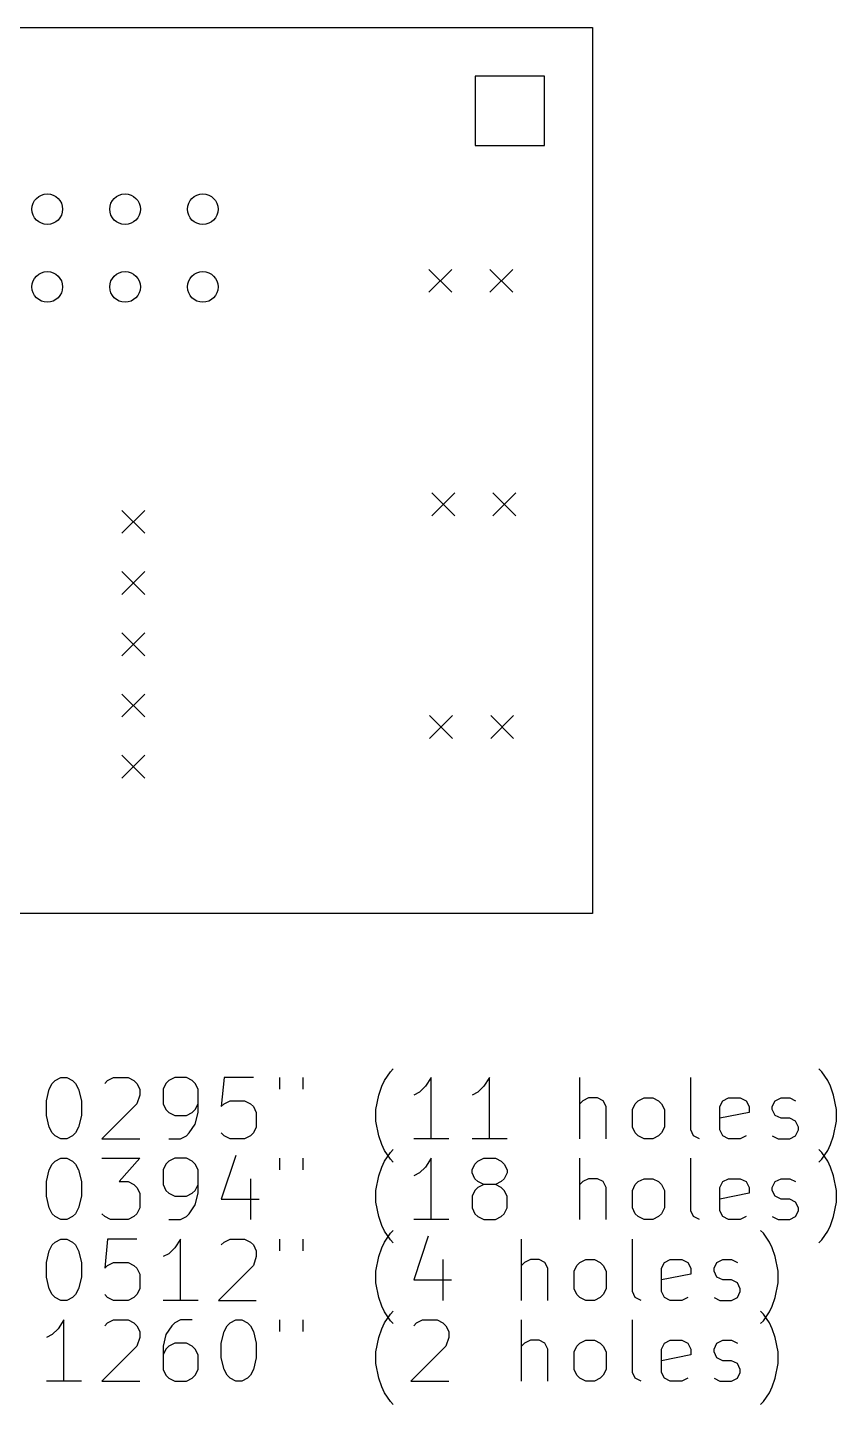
# Model space of a CAD drawing. Extents: x -1.5 to 50.4, y -15.8 to 29.2.
# Drawn here: x 23.94 to 50.37, y -15.76 to 29.23 of the extents above; entities that cross this region are included whole.
import ezdxf

# ---------------------------------------------------------------- set-up
doc = ezdxf.new("R2010")
doc.units = 0
doc.layers.add('BLACK', color=7, linetype='CONTINUOUS')

msp = doc.modelspace()

# ---------------------------------------------------------------- linework, layer by layer
at = {"layer": 'BLACK', "linetype": 'CONTINUOUS'}
for p, q in [((0.225, 29.225), (42.4, 29.225)), ((42.4, 29.225), (42.4, 0.275)), ((40.8314, 27.6314), (38.5686, 27.6314)), ((38.5686, 27.6314), (38.5686, 25.3686)), ((40.8314, 25.3686), (40.8314, 27.6314)), ((38.5686, 25.3686), (40.8314, 25.3686)), ((37.05, 21.325), (37.8, 20.575)), ((37.8, 21.325), (37.05, 20.575)), ((39.05, 21.325), (39.8, 20.575)), ((39.8, 21.325), (39.05, 20.575)), ((37.15, 14.025), (37.9, 13.275)), ((37.9, 14.025), (37.15, 13.275)), ((39.15, 14.025), (39.9, 13.275)), ((39.9, 14.025), (39.15, 13.275)), ((27.025, 13.45), (27.775, 12.7)), ((27.775, 13.45), (27.025, 12.7)), ((27.025, 11.45), (27.775, 10.7)), ((27.775, 11.45), (27.025, 10.7)), ((27.025, 9.45), (27.775, 8.7)), ((27.775, 9.45), (27.025, 8.7)), ((27.025, 7.45), (27.775, 6.7)), ((27.775, 7.45), (27.025, 6.7)), ((37.075, 6.75), (37.825, 6)), ((37.825, 6.75), (37.075, 6)), ((39.075, 6.75), (39.825, 6)), ((39.825, 6.75), (39.075, 6)), ((27.025, 5.45), (27.775, 4.7)), ((27.775, 5.45), (27.025, 4.7)), ((42.4, 0.275), (0.225, 0.275)), ((35.6083, -5.175), (35.7988, -4.88929)), ((35.7988, -4.88929), (35.894, -4.79405)), ((49.894, -4.88929), (49.7988, -4.79405)), ((50.0845, -5.175), (49.894, -4.88929)), ((24.656, -5.46071), (24.7512, -5.27024)), ((24.7512, -5.27024), (24.8464, -5.175)), ((24.8464, -5.175), (25.0369, -5.07976)), ((25.0369, -5.07976), (25.2274, -5.07976)), ((25.2274, -5.07976), (25.4179, -5.175)), ((25.4179, -5.175), (25.5131, -5.27024)), ((25.5131, -5.27024), (25.6083, -5.46071)), ((26.4655, -5.27024), (26.5607, -5.175)), ((26.5607, -5.175), (26.7512, -5.07976)), ((26.7512, -5.07976), (27.2274, -5.07976)), ((27.2274, -5.07976), (27.4179, -5.175)), ((27.4179, -5.175), (27.5131, -5.27024)), ((27.5131, -5.27024), (27.6083, -5.46071)), ((28.4655, -5.27024), (28.3702, -5.46071)), ((28.5607, -5.175), (28.4655, -5.27024)), ((28.7512, -5.07976), (28.5607, -5.175)), ((29.1321, -5.07976), (28.7512, -5.07976)), ((29.3226, -5.175), (29.1321, -5.07976)), ((29.4179, -5.27024), (29.3226, -5.175)), ((29.5131, -5.46071), (29.4179, -5.27024)), ((30.3702, -5.07976), (30.275, -6.03214)), ((31.3226, -5.07976), (30.3702, -5.07976)), ((32.1798, -5.07976), (32.1798, -5.46071)), ((32.9417, -5.07976), (32.9417, -5.46071)), ((35.4179, -5.65119), (35.5131, -5.36548)), ((35.5131, -5.36548), (35.6083, -5.175)), ((36.9417, -5.36548), (36.7512, -5.55595)), ((37.1321, -5.07976), (36.9417, -5.36548)), ((37.1321, -7.07976), (37.1321, -5.07976)), ((38.8464, -5.36548), (38.656, -5.55595)), ((39.0369, -5.07976), (38.8464, -5.36548)), ((39.0369, -7.07976), (39.0369, -5.07976)), ((41.9893, -7.07976), (41.9893, -5.07976)), ((45.6083, -6.79405), (45.6083, -5.07976)), ((50.1798, -5.36548), (50.0845, -5.175)), ((50.275, -5.65119), (50.1798, -5.36548)), ((24.5607, -5.84167), (24.656, -5.46071)), ((24.5607, -6.31786), (24.5607, -5.84167)), ((25.6083, -5.46071), (25.7036, -5.84167)), ((25.7036, -5.84167), (25.7036, -6.31786)), ((27.6083, -5.65119), (27.5131, -5.9369)), ((27.6083, -5.46071), (27.6083, -5.65119)), ((28.3702, -5.46071), (28.3702, -5.9369)), ((29.5131, -6.22262), (29.5131, -5.46071)), ((30.3702, -5.9369), (30.5607, -5.84167)), ((30.5607, -5.84167), (31.0369, -5.84167)), ((31.0369, -5.84167), (31.2274, -5.9369)), ((35.3226, -6.12738), (35.4179, -5.65119)), ((36.7512, -5.55595), (36.5607, -5.65119)), ((38.656, -5.55595), (38.4655, -5.65119)), ((42.0845, -5.84167), (41.9893, -5.9369)), ((42.275, -5.74643), (42.0845, -5.84167)), ((42.5607, -5.74643), (42.275, -5.74643)), ((42.7512, -5.84167), (42.5607, -5.74643)), ((42.8464, -6.03214), (42.7512, -5.84167)), ((43.7988, -5.9369), (43.894, -5.84167)), ((43.894, -5.84167), (44.0845, -5.74643)), ((44.0845, -5.74643), (44.3702, -5.74643)), ((44.3702, -5.74643), (44.5607, -5.84167)), ((44.5607, -5.84167), (44.656, -5.9369)), ((46.5607, -6.03214), (46.656, -5.84167)), ((46.656, -5.84167), (46.8464, -5.74643)), ((46.8464, -5.74643), (47.2274, -5.74643)), ((47.2274, -5.74643), (47.4179, -5.84167)), ((47.4179, -5.84167), (47.5131, -6.03214)), ((48.275, -6.03214), (48.3702, -5.84167)), ((48.3702, -5.84167), (48.5607, -5.74643)), ((48.5607, -5.74643), (48.8464, -5.74643)), ((48.8464, -5.74643), (49.0369, -5.84167)), ((50.3702, -6.12738), (50.275, -5.65119)), ((27.5131, -5.9369), (26.3702, -7.07976)), ((28.3702, -5.9369), (28.4655, -6.12738)), ((28.4655, -6.12738), (28.5607, -6.22262)), ((28.5607, -6.22262), (28.7512, -6.31786)), ((29.1321, -6.31786), (29.3226, -6.22262)), ((29.3226, -6.22262), (29.4179, -6.12738)), ((29.4179, -6.12738), (29.5131, -5.9369)), ((29.4179, -6.60357), (29.5131, -6.22262)), ((30.275, -6.03214), (30.3702, -5.9369)), ((31.2274, -5.9369), (31.3226, -6.03214)), ((31.3226, -6.03214), (31.4179, -6.22262)), ((31.4179, -6.22262), (31.4179, -6.69881)), ((35.3226, -6.50833), (35.3226, -6.12738)), ((42.8464, -7.07976), (42.8464, -6.03214)), ((43.7036, -6.12738), (43.7988, -5.9369)), ((43.7036, -6.69881), (43.7036, -6.12738)), ((44.656, -5.9369), (44.7512, -6.12738)), ((44.7512, -6.12738), (44.7512, -6.69881)), ((46.5607, -6.79405), (46.5607, -6.03214)), ((47.5131, -6.22262), (46.5607, -6.41309)), ((47.5131, -6.03214), (47.5131, -6.22262)), ((48.275, -6.12738), (48.275, -6.03214)), ((48.3702, -6.31786), (48.275, -6.12738)), ((50.3702, -6.50833), (50.3702, -6.12738)), ((24.656, -6.69881), (24.5607, -6.31786)), ((24.7512, -6.88929), (24.656, -6.69881)), ((25.6083, -6.69881), (25.5131, -6.88929)), ((25.7036, -6.31786), (25.6083, -6.69881)), ((28.7512, -6.31786), (29.1321, -6.31786)), ((29.2274, -6.88929), (29.4179, -6.60357)), ((31.4179, -6.69881), (31.3226, -6.88929)), ((35.4179, -6.98452), (35.3226, -6.50833)), ((43.7988, -6.88929), (43.7036, -6.69881)), ((44.7512, -6.69881), (44.656, -6.88929)), ((48.5607, -6.41309), (48.3702, -6.31786)), ((48.8464, -6.41309), (48.5607, -6.41309)), ((49.0369, -6.50833), (48.8464, -6.41309)), ((49.1321, -6.69881), (49.0369, -6.50833)), ((49.1321, -6.79405), (49.1321, -6.69881)), ((50.275, -6.98452), (50.3702, -6.50833)), ((24.8464, -6.98452), (24.7512, -6.88929)), ((25.0369, -7.07976), (24.8464, -6.98452)), ((25.2274, -7.07976), (25.0369, -7.07976)), ((25.4179, -6.98452), (25.2274, -7.07976)), ((25.5131, -6.88929), (25.4179, -6.98452)), ((26.3702, -7.07976), (27.6083, -7.07976)), ((28.5607, -7.07976), (28.9417, -7.07976)), ((28.9417, -7.07976), (29.1321, -6.98452)), ((29.1321, -6.98452), (29.2274, -6.88929)), ((30.3702, -6.98452), (30.275, -6.88929)), ((30.5607, -7.07976), (30.3702, -6.98452)), ((31.0369, -7.07976), (30.5607, -7.07976)), ((31.2274, -6.98452), (31.0369, -7.07976)), ((31.3226, -6.88929), (31.2274, -6.98452)), ((35.5131, -7.27024), (35.4179, -6.98452)), ((37.7036, -7.07976), (36.5607, -7.07976)), ((39.6083, -7.07976), (38.4655, -7.07976)), ((43.894, -6.98452), (43.7988, -6.88929)), ((44.0845, -7.07976), (43.894, -6.98452)), ((44.3702, -7.07976), (44.0845, -7.07976)), ((44.5607, -6.98452), (44.3702, -7.07976)), ((44.656, -6.88929), (44.5607, -6.98452)), ((45.7036, -6.98452), (45.6083, -6.79405)), ((45.894, -7.07976), (45.7036, -6.98452)), ((46.656, -6.98452), (46.5607, -6.79405)), ((46.8464, -7.07976), (46.656, -6.98452)), ((47.2274, -7.07976), (46.8464, -7.07976)), ((47.4179, -6.98452), (47.2274, -7.07976)), ((48.275, -6.98452), (48.4655, -7.07976)), ((48.4655, -7.07976), (48.8464, -7.07976)), ((48.8464, -7.07976), (49.0369, -6.98452)), ((49.0369, -6.98452), (49.1321, -6.79405)), ((50.1798, -7.27024), (50.275, -6.98452)), ((30.7512, -7.62452), (30.275, -9.05309)), ((35.6083, -7.46071), (35.5131, -7.27024)), ((35.7988, -7.74643), (35.6083, -7.46071)), ((35.6083, -7.815), (35.7988, -7.52928)), ((35.7988, -7.52928), (35.894, -7.43405)), ((49.894, -7.52928), (49.7988, -7.43405)), ((49.894, -7.74643), (50.0845, -7.46071)), ((50.0845, -7.815), (49.894, -7.52928)), ((50.0845, -7.46071), (50.1798, -7.27024)), ((24.656, -8.10071), (24.7512, -7.91024)), ((24.7512, -7.91024), (24.8464, -7.815)), ((24.8464, -7.815), (25.0369, -7.71976)), ((25.0369, -7.71976), (25.2274, -7.71976)), ((25.2274, -7.71976), (25.4179, -7.815)), ((25.4179, -7.815), (25.5131, -7.91024)), ((25.5131, -7.91024), (25.6083, -8.10071)), ((26.3702, -7.71976), (27.6083, -7.71976)), ((27.6083, -7.71976), (26.9417, -8.48167)), ((28.4655, -7.91024), (28.3702, -8.10071)), ((28.5607, -7.815), (28.4655, -7.91024)), ((28.7512, -7.71976), (28.5607, -7.815)), ((29.1321, -7.71976), (28.7512, -7.71976)), ((29.3226, -7.815), (29.1321, -7.71976)), ((29.4179, -7.91024), (29.3226, -7.815)), ((29.5131, -8.10071), (29.4179, -7.91024)), ((32.1798, -7.71976), (32.1798, -8.10071)), ((32.9417, -7.71976), (32.9417, -8.10071)), ((35.4179, -8.29119), (35.5131, -8.00548)), ((35.5131, -8.00548), (35.6083, -7.815)), ((35.894, -7.84167), (35.7988, -7.74643)), ((36.9417, -8.00548), (36.7512, -8.19595)), ((37.1321, -7.71976), (36.9417, -8.00548)), ((37.1321, -9.71976), (37.1321, -7.71976)), ((38.4655, -8.10071), (38.5607, -7.91024)), ((38.5607, -7.91024), (38.656, -7.815)), ((38.656, -7.815), (38.8464, -7.71976)), ((38.8464, -7.71976), (39.2274, -7.71976)), ((39.2274, -7.71976), (39.4179, -7.815)), ((39.4179, -7.815), (39.5131, -7.91024)), ((39.5131, -7.91024), (39.6083, -8.10071)), ((41.9893, -9.71976), (41.9893, -7.71976)), ((45.6083, -9.43405), (45.6083, -7.71976)), ((49.7988, -7.84167), (49.894, -7.74643)), ((50.1798, -8.00548), (50.0845, -7.815)), ((50.275, -8.29119), (50.1798, -8.00548)), ((24.5607, -8.48167), (24.656, -8.10071)), ((24.5607, -8.95786), (24.5607, -8.48167)), ((25.6083, -8.10071), (25.7036, -8.48167)), ((25.7036, -8.48167), (25.7036, -8.95786)), ((26.9417, -8.48167), (27.2274, -8.48167)), ((27.2274, -8.48167), (27.4179, -8.5769)), ((28.3702, -8.10071), (28.3702, -8.5769)), ((29.5131, -8.86262), (29.5131, -8.10071)), ((31.2274, -8.38643), (31.2274, -9.71976)), ((35.3226, -8.76738), (35.4179, -8.29119)), ((36.7512, -8.19595), (36.5607, -8.29119)), ((38.4655, -8.19595), (38.4655, -8.10071)), ((38.5607, -8.38643), (38.4655, -8.19595)), ((38.656, -8.48167), (38.5607, -8.38643)), ((38.8464, -8.5769), (38.656, -8.48167)), ((39.4179, -8.48167), (39.2274, -8.5769)), ((39.5131, -8.38643), (39.4179, -8.48167)), ((39.6083, -8.19595), (39.5131, -8.38643)), ((39.6083, -8.10071), (39.6083, -8.19595)), ((42.0845, -8.48167), (41.9893, -8.5769)), ((42.275, -8.38643), (42.0845, -8.48167)), ((42.5607, -8.38643), (42.275, -8.38643)), ((42.7512, -8.48167), (42.5607, -8.38643)), ((42.8464, -8.67214), (42.7512, -8.48167)), ((43.7988, -8.5769), (43.894, -8.48167)), ((43.894, -8.48167), (44.0845, -8.38643)), ((44.0845, -8.38643), (44.3702, -8.38643)), ((44.3702, -8.38643), (44.5607, -8.48167)), ((44.5607, -8.48167), (44.656, -8.5769)), ((46.5607, -8.67214), (46.656, -8.48167)), ((46.656, -8.48167), (46.8464, -8.38643)), ((46.8464, -8.38643), (47.2274, -8.38643)), ((47.2274, -8.38643), (47.4179, -8.48167)), ((47.4179, -8.48167), (47.5131, -8.67214)), ((48.275, -8.67214), (48.3702, -8.48167)), ((48.3702, -8.48167), (48.5607, -8.38643)), ((48.5607, -8.38643), (48.8464, -8.38643)), ((48.8464, -8.38643), (49.0369, -8.48167)), ((50.3702, -8.76738), (50.275, -8.29119)), ((24.656, -9.33881), (24.5607, -8.95786)), ((25.7036, -8.95786), (25.6083, -9.33881)), ((27.4179, -8.5769), (27.5131, -8.67214)), ((27.5131, -8.67214), (27.6083, -8.86262)), ((27.6083, -8.86262), (27.6083, -9.33881)), ((28.3702, -8.5769), (28.4655, -8.76738)), ((28.4655, -8.76738), (28.5607, -8.86262)), ((28.5607, -8.86262), (28.7512, -8.95786)), ((28.7512, -8.95786), (29.1321, -8.95786)), ((29.1321, -8.95786), (29.3226, -8.86262)), ((29.3226, -8.86262), (29.4179, -8.76738)), ((29.4179, -8.76738), (29.5131, -8.5769)), ((29.4179, -9.24357), (29.5131, -8.86262)), ((35.3226, -9.14833), (35.3226, -8.76738)), ((38.5607, -8.76738), (38.4655, -8.95786)), ((38.4655, -8.95786), (38.4655, -9.33881)), ((38.656, -8.67214), (38.5607, -8.76738)), ((38.8464, -8.5769), (38.656, -8.67214)), ((39.2274, -8.5769), (38.8464, -8.5769)), ((39.4179, -8.67214), (39.2274, -8.5769)), ((39.5131, -8.76738), (39.4179, -8.67214)), ((39.6083, -8.95786), (39.5131, -8.76738)), ((39.6083, -9.33881), (39.6083, -8.95786)), ((42.8464, -9.71976), (42.8464, -8.67214)), ((43.7036, -8.76738), (43.7988, -8.5769)), ((43.7036, -9.33881), (43.7036, -8.76738)), ((44.656, -8.5769), (44.7512, -8.76738)), ((44.7512, -8.76738), (44.7512, -9.33881)), ((46.5607, -9.43405), (46.5607, -8.67214)), ((47.5131, -8.86262), (46.5607, -9.05309)), ((47.5131, -8.67214), (47.5131, -8.86262)), ((48.275, -8.76738), (48.275, -8.67214)), ((48.3702, -8.95786), (48.275, -8.76738)), ((48.5607, -9.05309), (48.3702, -8.95786)), ((50.3702, -9.14833), (50.3702, -8.76738)), ((24.7512, -9.52928), (24.656, -9.33881)), ((25.6083, -9.33881), (25.5131, -9.52928)), ((27.6083, -9.33881), (27.5131, -9.52928)), ((29.2274, -9.52928), (29.4179, -9.24357)), ((30.275, -9.05309), (31.5131, -9.05309)), ((35.4179, -9.62452), (35.3226, -9.14833)), ((38.4655, -9.33881), (38.5607, -9.52928)), ((39.5131, -9.52928), (39.6083, -9.33881)), ((43.7988, -9.52928), (43.7036, -9.33881)), ((44.7512, -9.33881), (44.656, -9.52928)), ((45.7036, -9.62452), (45.6083, -9.43405)), ((46.656, -9.62452), (46.5607, -9.43405)), ((48.8464, -9.05309), (48.5607, -9.05309)), ((49.0369, -9.14833), (48.8464, -9.05309)), ((49.1321, -9.33881), (49.0369, -9.14833)), ((49.0369, -9.62452), (49.1321, -9.43405)), ((49.1321, -9.43405), (49.1321, -9.33881)), ((50.275, -9.62452), (50.3702, -9.14833)), ((24.8464, -9.62452), (24.7512, -9.52928)), ((25.0369, -9.71976), (24.8464, -9.62452)), ((25.2274, -9.71976), (25.0369, -9.71976)), ((25.4179, -9.62452), (25.2274, -9.71976)), ((25.5131, -9.52928), (25.4179, -9.62452)), ((26.4655, -9.62452), (26.3702, -9.52928)), ((26.656, -9.71976), (26.4655, -9.62452)), ((27.2274, -9.71976), (26.656, -9.71976)), ((27.4179, -9.62452), (27.2274, -9.71976)), ((27.5131, -9.52928), (27.4179, -9.62452)), ((28.5607, -9.71976), (28.9417, -9.71976)), ((28.9417, -9.71976), (29.1321, -9.62452)), ((29.1321, -9.62452), (29.2274, -9.52928)), ((35.5131, -9.91024), (35.4179, -9.62452)), ((37.7036, -9.71976), (36.5607, -9.71976)), ((38.5607, -9.52928), (38.656, -9.62452)), ((38.656, -9.62452), (38.8464, -9.71976)), ((38.8464, -9.71976), (39.2274, -9.71976)), ((39.2274, -9.71976), (39.4179, -9.62452)), ((39.4179, -9.62452), (39.5131, -9.52928)), ((43.894, -9.62452), (43.7988, -9.52928)), ((44.0845, -9.71976), (43.894, -9.62452)), ((44.3702, -9.71976), (44.0845, -9.71976)), ((44.5607, -9.62452), (44.3702, -9.71976)), ((44.656, -9.52928), (44.5607, -9.62452)), ((45.894, -9.71976), (45.7036, -9.62452)), ((46.8464, -9.71976), (46.656, -9.62452)), ((47.2274, -9.71976), (46.8464, -9.71976)), ((47.4179, -9.62452), (47.2274, -9.71976)), ((48.275, -9.62452), (48.4655, -9.71976)), ((48.4655, -9.71976), (48.8464, -9.71976)), ((48.8464, -9.71976), (49.0369, -9.62452)), ((50.1798, -9.91024), (50.275, -9.62452)), ((35.6083, -10.1007), (35.5131, -9.91024)), ((35.7988, -10.3864), (35.6083, -10.1007)), ((35.6083, -10.455), (35.7988, -10.1693)), ((35.7988, -10.1693), (35.894, -10.074)), ((37.0369, -10.2645), (36.5607, -11.6931)), ((47.9893, -10.1693), (47.894, -10.074)), ((48.1798, -10.455), (47.9893, -10.1693)), ((49.894, -10.3864), (50.0845, -10.1007)), ((50.0845, -10.1007), (50.1798, -9.91024)), ((24.5607, -11.1217), (24.656, -10.7407)), ((24.656, -10.7407), (24.7512, -10.5502)), ((24.7512, -10.5502), (24.8464, -10.455)), ((24.8464, -10.455), (25.0369, -10.3598)), ((25.0369, -10.3598), (25.2274, -10.3598)), ((25.2274, -10.3598), (25.4179, -10.455)), ((25.4179, -10.455), (25.5131, -10.5502)), ((25.5131, -10.5502), (25.6083, -10.7407)), ((25.6083, -10.7407), (25.7036, -11.1217)), ((26.5607, -10.3598), (26.4655, -11.3121)), ((27.5131, -10.3598), (26.5607, -10.3598)), ((28.7512, -10.6455), (28.5607, -10.836)), ((28.9417, -10.3598), (28.7512, -10.6455)), ((28.9417, -12.3598), (28.9417, -10.3598)), ((30.275, -10.5502), (30.3702, -10.455)), ((30.3702, -10.455), (30.5607, -10.3598)), ((30.5607, -10.3598), (31.0369, -10.3598)), ((31.0369, -10.3598), (31.2274, -10.455)), ((31.2274, -10.455), (31.3226, -10.5502)), ((31.3226, -10.5502), (31.4179, -10.7407)), ((31.4179, -10.7407), (31.4179, -10.9312)), ((32.1798, -10.3598), (32.1798, -10.7407)), ((32.9417, -10.3598), (32.9417, -10.7407)), ((35.4179, -10.9312), (35.5131, -10.6455)), ((35.5131, -10.6455), (35.6083, -10.455)), ((35.894, -10.4817), (35.7988, -10.3864)), ((40.0845, -12.3598), (40.0845, -10.3598)), ((43.7036, -12.074), (43.7036, -10.3598)), ((48.275, -10.6455), (48.1798, -10.455)), ((48.3702, -10.9312), (48.275, -10.6455)), ((49.7988, -10.4817), (49.894, -10.3864)), ((24.5607, -11.5979), (24.5607, -11.1217)), ((25.7036, -11.1217), (25.7036, -11.5979)), ((26.4655, -11.3121), (26.5607, -11.2169)), ((26.5607, -11.2169), (26.7512, -11.1217)), ((26.7512, -11.1217), (27.2274, -11.1217)), ((27.2274, -11.1217), (27.4179, -11.2169)), ((27.4179, -11.2169), (27.5131, -11.3121)), ((28.5607, -10.836), (28.3702, -10.9312)), ((31.3226, -11.2169), (30.1798, -12.3598)), ((31.4179, -10.9312), (31.3226, -11.2169)), ((35.3226, -11.4074), (35.4179, -10.9312)), ((37.5131, -11.0264), (37.5131, -12.3598)), ((40.1798, -11.1217), (40.0845, -11.2169)), ((40.3702, -11.0264), (40.1798, -11.1217)), ((40.656, -11.0264), (40.3702, -11.0264)), ((40.8464, -11.1217), (40.656, -11.0264)), ((40.9417, -11.3121), (40.8464, -11.1217)), ((41.7988, -11.4074), (41.894, -11.2169)), ((41.894, -11.2169), (41.9893, -11.1217)), ((41.9893, -11.1217), (42.1798, -11.0264)), ((42.1798, -11.0264), (42.4655, -11.0264)), ((42.4655, -11.0264), (42.656, -11.1217)), ((42.656, -11.1217), (42.7512, -11.2169)), ((42.7512, -11.2169), (42.8464, -11.4074)), ((44.656, -11.3121), (44.7512, -11.1217)), ((44.7512, -11.1217), (44.9417, -11.0264)), ((44.9417, -11.0264), (45.3226, -11.0264)), ((45.3226, -11.0264), (45.5131, -11.1217)), ((45.5131, -11.1217), (45.6083, -11.3121)), ((46.3702, -11.3121), (46.4655, -11.1217)), ((46.4655, -11.1217), (46.656, -11.0264)), ((46.656, -11.0264), (46.9417, -11.0264)), ((46.9417, -11.0264), (47.1321, -11.1217)), ((48.4655, -11.4074), (48.3702, -10.9312)), ((24.656, -11.9788), (24.5607, -11.5979)), ((25.7036, -11.5979), (25.6083, -11.9788)), ((27.5131, -11.3121), (27.6083, -11.5026)), ((27.6083, -11.5026), (27.6083, -11.9788)), ((35.3226, -11.7883), (35.3226, -11.4074)), ((36.5607, -11.6931), (37.7988, -11.6931)), ((40.9417, -12.3598), (40.9417, -11.3121)), ((41.7988, -11.9788), (41.7988, -11.4074)), ((42.8464, -11.4074), (42.8464, -11.9788)), ((44.656, -12.074), (44.656, -11.3121)), ((45.6083, -11.5026), (44.656, -11.6931)), ((45.6083, -11.3121), (45.6083, -11.5026)), ((46.3702, -11.4074), (46.3702, -11.3121)), ((46.4655, -11.5979), (46.3702, -11.4074)), ((46.656, -11.6931), (46.4655, -11.5979)), ((46.9417, -11.6931), (46.656, -11.6931)), ((47.1321, -11.7883), (46.9417, -11.6931)), ((48.4655, -11.7883), (48.4655, -11.4074)), ((24.7512, -12.1693), (24.656, -11.9788)), ((25.6083, -11.9788), (25.5131, -12.1693)), ((27.6083, -11.9788), (27.5131, -12.1693)), ((35.4179, -12.2645), (35.3226, -11.7883)), ((41.894, -12.1693), (41.7988, -11.9788)), ((42.8464, -11.9788), (42.7512, -12.1693)), ((43.7988, -12.2645), (43.7036, -12.074)), ((44.7512, -12.2645), (44.656, -12.074)), ((47.2274, -11.9788), (47.1321, -11.7883)), ((47.1321, -12.2645), (47.2274, -12.074)), ((47.2274, -12.074), (47.2274, -11.9788)), ((48.3702, -12.2645), (48.4655, -11.7883)), ((24.8464, -12.2645), (24.7512, -12.1693)), ((25.0369, -12.3598), (24.8464, -12.2645)), ((25.2274, -12.3598), (25.0369, -12.3598)), ((25.4179, -12.2645), (25.2274, -12.3598)), ((25.5131, -12.1693), (25.4179, -12.2645)), ((26.5607, -12.2645), (26.4655, -12.1693)), ((26.7512, -12.3598), (26.5607, -12.2645)), ((27.2274, -12.3598), (26.7512, -12.3598)), ((27.4179, -12.2645), (27.2274, -12.3598)), ((27.5131, -12.1693), (27.4179, -12.2645)), ((29.5131, -12.3598), (28.3702, -12.3598)), ((30.1798, -12.3598), (31.4179, -12.3598)), ((35.5131, -12.5502), (35.4179, -12.2645)), ((35.6083, -12.7407), (35.5131, -12.5502)), ((41.9893, -12.2645), (41.894, -12.1693)), ((42.1798, -12.3598), (41.9893, -12.2645)), ((42.4655, -12.3598), (42.1798, -12.3598)), ((42.656, -12.2645), (42.4655, -12.3598)), ((42.7512, -12.1693), (42.656, -12.2645)), ((43.9893, -12.3598), (43.7988, -12.2645)), ((44.9417, -12.3598), (44.7512, -12.2645)), ((45.3226, -12.3598), (44.9417, -12.3598)), ((45.5131, -12.2645), (45.3226, -12.3598)), ((46.3702, -12.2645), (46.5607, -12.3598)), ((46.5607, -12.3598), (46.9417, -12.3598)), ((46.9417, -12.3598), (47.1321, -12.2645)), ((48.1798, -12.7407), (48.275, -12.5502)), ((48.275, -12.5502), (48.3702, -12.2645)), ((25.1321, -12.9998), (24.9417, -13.2855)), ((25.1321, -14.9998), (25.1321, -12.9998)), ((26.5607, -13.095), (26.7512, -12.9998)), ((26.7512, -12.9998), (27.2274, -12.9998)), ((27.2274, -12.9998), (27.4179, -13.095)), ((28.9417, -12.9998), (28.7512, -13.095)), ((29.3226, -12.9998), (28.9417, -12.9998)), ((30.5607, -13.095), (30.7512, -12.9998)), ((30.7512, -12.9998), (30.9417, -12.9998)), ((30.9417, -12.9998), (31.1321, -13.095)), ((32.1798, -12.9998), (32.1798, -13.3807)), ((32.9417, -12.9998), (32.9417, -13.3807)), ((35.7988, -13.0264), (35.6083, -12.7407)), ((35.6083, -13.095), (35.7988, -12.8093)), ((35.7988, -12.8093), (35.894, -12.714)), ((35.894, -13.1217), (35.7988, -13.0264)), ((36.656, -13.095), (36.8464, -12.9998)), ((36.8464, -12.9998), (37.3226, -12.9998)), ((37.3226, -12.9998), (37.5131, -13.095)), ((40.0845, -14.9998), (40.0845, -12.9998)), ((43.7036, -14.714), (43.7036, -12.9998)), ((47.9893, -12.8093), (47.894, -12.714)), ((47.894, -13.1217), (47.9893, -13.0264)), ((47.9893, -13.0264), (48.1798, -12.7407)), ((48.1798, -13.095), (47.9893, -12.8093)), ((24.7512, -13.476), (24.5607, -13.5712)), ((24.9417, -13.2855), (24.7512, -13.476)), ((26.4655, -13.1902), (26.5607, -13.095)), ((27.4179, -13.095), (27.5131, -13.1902)), ((27.5131, -13.1902), (27.6083, -13.3807)), ((27.6083, -13.3807), (27.6083, -13.5712)), ((28.4655, -13.476), (28.3702, -13.8569)), ((28.656, -13.1902), (28.4655, -13.476)), ((28.7512, -13.095), (28.656, -13.1902)), ((30.275, -13.7617), (30.3702, -13.3807)), ((30.3702, -13.3807), (30.4655, -13.1902)), ((30.4655, -13.1902), (30.5607, -13.095)), ((31.1321, -13.095), (31.2274, -13.1902)), ((31.2274, -13.1902), (31.3226, -13.3807)), ((31.3226, -13.3807), (31.4179, -13.7617)), ((35.4179, -13.5712), (35.5131, -13.2855)), ((35.5131, -13.2855), (35.6083, -13.095)), ((36.5607, -13.1902), (36.656, -13.095)), ((37.5131, -13.095), (37.6083, -13.1902)), ((37.6083, -13.1902), (37.7036, -13.3807)), ((37.7036, -13.3807), (37.7036, -13.5712)), ((48.275, -13.2855), (48.1798, -13.095)), ((48.3702, -13.5712), (48.275, -13.2855)), ((27.5131, -13.8569), (26.3702, -14.9998)), ((27.6083, -13.5712), (27.5131, -13.8569)), ((28.3702, -13.8569), (28.3702, -14.6188)), ((28.5607, -13.8569), (28.4655, -13.9521)), ((28.7512, -13.7617), (28.5607, -13.8569)), ((29.1321, -13.7617), (28.7512, -13.7617)), ((29.3226, -13.8569), (29.1321, -13.7617)), ((29.4179, -13.9521), (29.3226, -13.8569)), ((30.275, -14.2379), (30.275, -13.7617)), ((31.4179, -13.7617), (31.4179, -14.2379)), ((35.3226, -14.0474), (35.4179, -13.5712)), ((37.6083, -13.8569), (36.4655, -14.9998)), ((37.7036, -13.5712), (37.6083, -13.8569)), ((40.1798, -13.7617), (40.0845, -13.8569)), ((40.3702, -13.6664), (40.1798, -13.7617)), ((40.656, -13.6664), (40.3702, -13.6664)), ((40.8464, -13.7617), (40.656, -13.6664)), ((40.9417, -13.9521), (40.8464, -13.7617)), ((41.7988, -14.0474), (41.894, -13.8569)), ((41.894, -13.8569), (41.9893, -13.7617)), ((41.9893, -13.7617), (42.1798, -13.6664)), ((42.1798, -13.6664), (42.4655, -13.6664)), ((42.4655, -13.6664), (42.656, -13.7617)), ((42.656, -13.7617), (42.7512, -13.8569)), ((42.7512, -13.8569), (42.8464, -14.0474)), ((44.656, -13.9521), (44.7512, -13.7617)), ((44.7512, -13.7617), (44.9417, -13.6664)), ((44.9417, -13.6664), (45.3226, -13.6664)), ((45.3226, -13.6664), (45.5131, -13.7617)), ((45.5131, -13.7617), (45.6083, -13.9521)), ((46.3702, -13.9521), (46.4655, -13.7617)), ((46.4655, -13.7617), (46.656, -13.6664)), ((46.656, -13.6664), (46.9417, -13.6664)), ((46.9417, -13.6664), (47.1321, -13.7617)), ((48.4655, -14.0474), (48.3702, -13.5712)), ((28.4655, -13.9521), (28.3702, -14.1426)), ((29.5131, -14.1426), (29.4179, -13.9521)), ((29.5131, -14.6188), (29.5131, -14.1426)), ((30.3702, -14.6188), (30.275, -14.2379)), ((31.4179, -14.2379), (31.3226, -14.6188)), ((35.3226, -14.4283), (35.3226, -14.0474)), ((40.9417, -14.9998), (40.9417, -13.9521)), ((41.7988, -14.6188), (41.7988, -14.0474)), ((42.8464, -14.0474), (42.8464, -14.6188)), ((44.656, -14.714), (44.656, -13.9521)), ((45.6083, -14.1426), (44.656, -14.3331)), ((45.6083, -13.9521), (45.6083, -14.1426)), ((46.3702, -14.0474), (46.3702, -13.9521)), ((46.4655, -14.2379), (46.3702, -14.0474)), ((46.656, -14.3331), (46.4655, -14.2379)), ((46.9417, -14.3331), (46.656, -14.3331)), ((47.1321, -14.4283), (46.9417, -14.3331)), ((48.4655, -14.4283), (48.4655, -14.0474)), ((28.3702, -14.6188), (28.4655, -14.8093)), ((28.4655, -14.8093), (28.5607, -14.9045)), ((29.3226, -14.9045), (29.4179, -14.8093)), ((29.4179, -14.8093), (29.5131, -14.6188)), ((30.4655, -14.8093), (30.3702, -14.6188)), ((30.5607, -14.9045), (30.4655, -14.8093)), ((31.2274, -14.8093), (31.1321, -14.9045)), ((31.3226, -14.6188), (31.2274, -14.8093)), ((35.4179, -14.9045), (35.3226, -14.4283)), ((41.894, -14.8093), (41.7988, -14.6188)), ((41.9893, -14.9045), (41.894, -14.8093)), ((42.7512, -14.8093), (42.656, -14.9045)), ((42.8464, -14.6188), (42.7512, -14.8093)), ((43.7988, -14.9045), (43.7036, -14.714)), ((44.7512, -14.9045), (44.656, -14.714)), ((47.2274, -14.6188), (47.1321, -14.4283)), ((47.1321, -14.9045), (47.2274, -14.714)), ((47.2274, -14.714), (47.2274, -14.6188)), ((48.3702, -14.9045), (48.4655, -14.4283)), ((25.7036, -14.9998), (24.5607, -14.9998)), ((26.3702, -14.9998), (27.6083, -14.9998)), ((28.5607, -14.9045), (28.7512, -14.9998)), ((28.7512, -14.9998), (29.1321, -14.9998)), ((29.1321, -14.9998), (29.3226, -14.9045)), ((30.7512, -14.9998), (30.5607, -14.9045)), ((30.9417, -14.9998), (30.7512, -14.9998)), ((31.1321, -14.9045), (30.9417, -14.9998)), ((35.5131, -15.1902), (35.4179, -14.9045)), ((35.6083, -15.3807), (35.5131, -15.1902)), ((36.4655, -14.9998), (37.7036, -14.9998)), ((42.1798, -14.9998), (41.9893, -14.9045)), ((42.4655, -14.9998), (42.1798, -14.9998)), ((42.656, -14.9045), (42.4655, -14.9998)), ((43.9893, -14.9998), (43.7988, -14.9045)), ((44.9417, -14.9998), (44.7512, -14.9045)), ((45.3226, -14.9998), (44.9417, -14.9998)), ((45.5131, -14.9045), (45.3226, -14.9998)), ((46.3702, -14.9045), (46.5607, -14.9998)), ((46.5607, -14.9998), (46.9417, -14.9998)), ((46.9417, -14.9998), (47.1321, -14.9045)), ((48.1798, -15.3807), (48.275, -15.1902)), ((48.275, -15.1902), (48.3702, -14.9045)), ((35.7988, -15.6664), (35.6083, -15.3807)), ((35.894, -15.7617), (35.7988, -15.6664)), ((47.894, -15.7617), (47.9893, -15.6664)), ((47.9893, -15.6664), (48.1798, -15.3807))]:
    msp.add_line(p, q, dxfattribs=at)
at = {"layer": 'BLACK'}
for centre in [(24.59, 23.29), (27.13, 23.29), (29.67, 23.29), (24.59, 20.75), (27.13, 20.75), (29.67, 20.75)]:
    msp.add_circle(centre, 0.5, dxfattribs=at)

doc.saveas('drawing.dxf')
